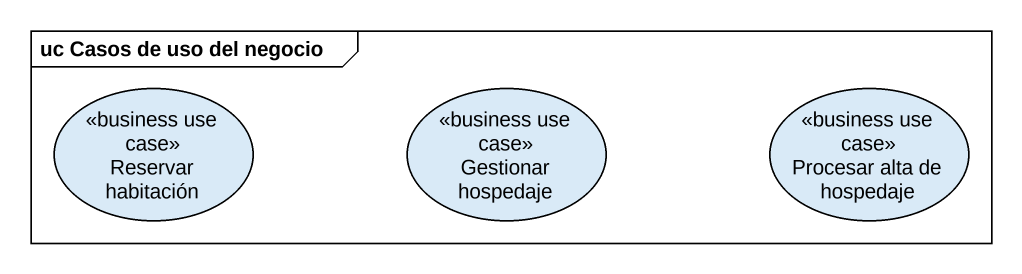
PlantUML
@startuml
mainframe uc Casos de uso del negocio
usecase "Reservar habitación" as Reservar_habitación <<business use case>>
usecase "Gestionar hospedaje" as Gestionar_hospedaje <<business use case>>
usecase "Procesar alta de hospedaje" as Procesar_alta_de_hospedaje <<business use case>>
@enduml
